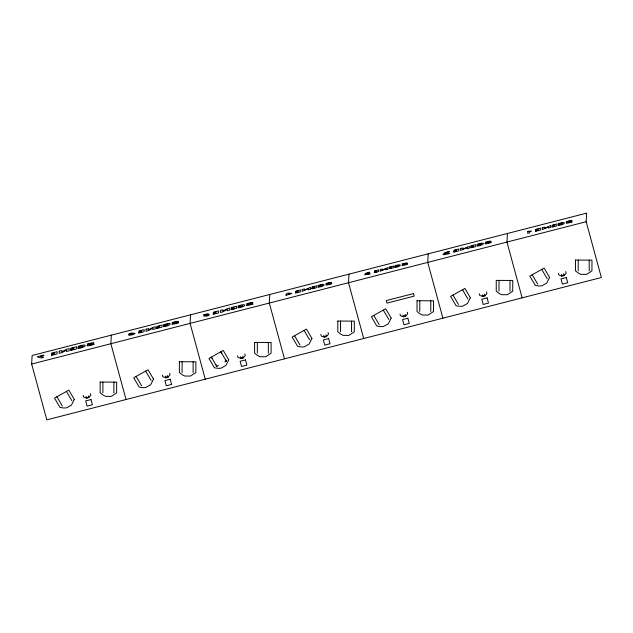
<?xml version="1.0" encoding="UTF-8"?>
<svg xmlns="http://www.w3.org/2000/svg" width="633" height="633" viewBox="0 0 633 633"><rect width="100%" height="100%" fill="white"/><g stroke="black" fill="none" stroke-linecap="round" stroke-linejoin="round"><path stroke-width="0.95" d="M102.886 392.8L102.91 382.071M113.885 392.856L113.908 382.118M182.106 372.465L182.13 361.736M193.105 372.521L193.128 361.783M257.338 353.159L257.362 342.429M268.329 353.206L268.352 342.477M340.546 331.803L340.57 321.066M351.537 331.85L351.56 321.121M419.758 311.468L419.782 300.738M430.756 311.515L430.78 300.786M498.978 291.133L499.002 280.403M509.976 291.188L510 280.451M578.198 270.797L578.222 260.068M589.196 270.853L589.22 260.123M31.65 364.054L32.117 355.485L586.641 213.147L586.182 221.724L601.35 277.515L46.818 419.853L31.65 364.054L586.182 221.724M111.329 335.15L110.87 343.727L126.038 399.518M190.549 314.815L190.09 323.392L205.258 379.183M269.769 294.48L269.302 303.057L284.478 358.848M348.989 274.152L348.522 282.722L363.698 338.52M428.209 253.817L427.742 262.394L442.91 318.185M507.429 233.482L506.962 242.059L522.13 297.85M242.613 305.62L242.597 305.889A2.374 0.491 -15.2 0 1 241.759 306.412A2.595 0.538 -15.2 0 1 240.121 306.958L238.048 307.258L238.016 307.915C246.229 306.768 247.788 302.637 238.119 305.929L238.087 306.586L240.184 305.818A2.595 0.538 -15.2 0 1 242.186 305.525M322.3 285.159L322.284 285.404A2.16 0.451 -15.2 0 1 321.524 285.879A2.366 0.491 -15.2 0 1 320.029 286.369L318.146 286.646L318.114 287.24C325.441 286.417 326.549 282.437 318.209 285.443L318.177 286.029L320.084 285.341A2.366 0.491 -15.2 0 1 321.912 285.072M481.436 244.006L481.428 244.251A2.231 0.459 -15.2 0 1 480.637 244.742A2.437 0.506 -15.2 0 1 479.094 245.256L477.155 245.541L477.124 246.15C484.831 245.074 486.294 241.205 477.219 244.291L477.187 244.9L479.157 244.188A2.437 0.506 -15.2 0 1 481.04 243.911M87.686 397.841L87.56 397.374M166.922 377.466L166.78 377.046M242.154 358.151L242.004 357.732M325.362 336.796L325.212 336.376M404.582 316.46L404.432 316.041M483.802 296.133L483.652 295.714M563.022 275.798L562.872 275.379M83.152 395.427L83.588 397.033L86.555 398.133L88.818 397.556L90.843 395.174L90.4 393.568M162.364 375.092L162.808 376.706L165.775 377.798L168.03 377.221L170.055 374.839L169.62 373.233M237.597 355.786L238.032 357.392L241.007 358.492L243.262 357.914L245.287 355.532L244.852 353.926M320.804 334.43L321.24 336.036L324.215 337.136L326.47 336.55L328.495 334.177L328.06 332.562M400.024 314.095L400.46 315.701L403.427 316.801L405.69 316.223L407.715 313.841L407.272 312.235M479.244 293.759L479.679 295.366L482.647 296.466L484.91 295.888L486.935 293.506L486.492 291.9M558.456 273.424L558.899 275.038L561.867 276.13L564.122 275.553L566.147 273.171L565.712 271.565M212.261 358.579L211.343 357.115L216.818 366.428L218.409 365.455M224.77 361.91L226.353 361.111L225.443 359.465M86.428 397.666L88.691 397.089M165.648 377.331L167.903 376.754M240.88 358.025L243.135 357.447M324.088 336.669L326.343 336.083M403.3 316.334L405.563 315.756M482.52 295.999L484.783 295.421M561.74 275.664L563.995 275.086M221.795 353.254L220.877 351.79L226.353 361.111M541.737 269.436L547.213 278.749M532.203 274.754L537.678 284.075M462.517 289.764L467.993 299.085M452.983 295.089L458.458 304.41M383.297 310.099L388.781 319.42M373.771 315.424L379.246 324.745M304.085 330.434L309.561 339.755M294.551 335.751L300.026 345.072M145.645 371.096L151.121 380.417M136.111 376.421L141.586 385.742M66.425 391.431L71.901 400.752M56.891 396.756L62.366 406.077M215.908 364.79L216.818 366.428M563.655 273.812L564.122 275.553M561.392 274.398L561.867 276.13M484.435 294.147L484.91 295.888M482.18 294.725L482.647 296.466M405.215 314.482L405.69 316.223M402.96 315.06L403.427 316.801M325.995 334.817L326.47 336.55M323.74 335.395L324.215 337.136M242.787 356.173L243.262 357.914M240.532 356.751L241.007 358.492M167.563 375.48L168.03 377.221M165.3 376.057L165.775 377.798M88.343 395.815L88.818 397.556M86.08 396.393L86.555 398.133M242.186 305.589A2.374 0.491 -15.2 0 1 242.613 305.699M321.904 285.127A2.16 0.451 -15.2 0 1 322.292 285.23M481.033 243.974A2.231 0.459 -15.2 0 1 481.436 244.077M100.164 382.055L100.141 392.784L102.878 395L105.505 396.369L111.242 396.4L116.63 392.864L116.654 382.134L100.164 382.055M179.384 361.72L179.361 372.457L182.098 374.673L184.725 376.034L190.462 376.065L195.85 372.528L195.874 361.799L179.384 361.72M254.608 342.413L254.585 353.143L257.33 355.358L259.957 356.727L265.694 356.759L271.082 353.222L271.106 342.493L254.608 342.413M337.816 321.058L337.793 331.787L340.538 334.002L343.165 335.371L348.902 335.395L354.29 331.866L354.314 321.137L337.816 321.058M417.036 300.722L417.012 311.452L419.758 313.667L422.385 315.036L428.122 315.068L433.502 311.531L433.526 300.802L417.036 300.722M496.256 280.387L496.232 291.125L498.97 293.34L501.597 294.701L507.334 294.733L512.722 291.196L512.746 280.466L496.256 280.387M575.476 260.052L575.452 270.789L578.19 273.005L580.817 274.374L586.554 274.398L591.942 270.869L591.966 260.131L575.476 260.052M51.447 354.891L51.423 355.374L57.081 353.926L57.199 351.687L51.542 353.135L51.518 353.625L54.588 352.834L51.661 353.966L51.637 354.448L54.541 353.705L54.517 354.1L51.447 354.891M59.28 351.149L59.162 353.388L61.749 352.731L66.576 350.136L66.505 351.505L69.084 350.84L69.211 348.601L66.623 349.266L61.797 351.861L61.868 350.484L59.28 351.149M70.754 349.938L70.722 350.421L76.379 348.973L76.506 346.734L70.849 348.182L70.817 348.672L73.895 347.881L70.967 349.005L70.943 349.495L73.847 348.751L73.824 349.147L70.754 349.938M78.065 347.802L78.025 348.498C86.824 347.272 88.493 342.849 78.136 346.378L78.104 347.074L80.344 346.251A2.785 0.578 -15.2 0 1 82.496 345.935A2.548 0.53 -15.2 0 1 82.955 346.045L82.939 346.33A2.548 0.53 -15.2 0 1 82.037 346.884A2.785 0.578 -15.2 0 1 80.28 347.477L78.065 347.802M138.833 332.626L138.809 333.077L144.063 331.732L144.174 329.651L138.92 330.996L138.896 331.447L141.752 330.719L139.007 332.214L141.689 331.89L138.833 332.626M146.112 329.152L145.994 331.233L148.399 330.616L152.877 328.211L152.814 329.484L155.212 328.867L155.322 326.786L152.925 327.403L148.439 329.809L148.51 328.535L146.112 329.152M156.755 328.029L156.731 328.48L161.985 327.126L162.095 325.046L156.842 326.399L156.818 326.85L159.674 326.114L156.929 327.609L159.611 327.293L156.755 328.029M163.543 326.042L163.512 326.691C171.678 325.544 173.236 321.437 163.615 324.721L163.583 325.362L165.664 324.602A2.587 0.538 -15.2 0 1 167.658 324.31A2.366 0.491 -15.2 0 1 168.085 324.413L168.069 324.674A2.366 0.491 -15.2 0 1 167.239 325.196A2.587 0.538 -15.2 0 1 165.601 325.734L163.543 326.042M209.017 314.941L208.099 315.653A4.7 0.973 -15.2 0 1 205.947 316.176L203.644 316.057L206.635 314.672L203.565 314.846L207.885 313.731L208.953 314.419L205.725 315.543L209.017 314.941M213.21 313.881L213.186 314.332L218.464 312.979L218.575 310.89L213.297 312.243L213.274 312.694L216.138 311.958L213.384 313.47L216.075 313.145L213.21 313.881M220.521 310.392L220.411 312.48L222.824 311.863L227.326 309.442L227.263 310.724L229.668 310.099L229.787 308.01L227.374 308.627L222.863 311.048L222.935 309.766L220.521 310.392M231.227 309.252L231.203 309.711L236.481 308.35L236.592 306.261L231.314 307.614L231.29 308.073L234.155 307.337L231.401 308.841L234.091 308.516L231.227 309.252M286.614 295.097L291.86 293.427L288.498 293.039L286.702 293.498L286.63 294.741L285.689 294.986L286.614 295.097M288.458 293.704L288.426 294.282L290.056 293.862L288.458 293.704M295.564 292.668L295.54 293.079L300.343 291.845L300.446 289.946L295.643 291.18L295.627 291.591L298.23 290.919L295.722 292.288L298.175 291.995L295.564 292.668M302.21 289.495L302.107 291.394L308.398 288.632L308.342 289.795L310.534 289.234L310.637 287.327L304.346 290.088L304.41 288.925L302.21 289.495M311.942 288.466L311.919 288.877L316.722 287.643L316.824 285.744L312.022 286.971L312.006 287.382L314.609 286.717L312.109 288.086L314.554 287.793L311.942 288.466M368.628 273.155L366.697 274.152L370.186 273.733L365.043 274.817A2.492 0.514 -15.2 0 1 364.909 274.477L366.072 273.875L365.265 273.852L365.747 273.321L369.672 272.206L367.085 273.345L368.628 273.155M374.293 272.396L378.669 271.644L378.763 269.903L374.364 271.035L376.73 270.797L374.443 272.048L376.682 271.779L374.293 272.396M380.378 269.492L380.283 271.233L386.035 268.701L385.98 269.769L387.989 269.254L388.084 267.514L382.324 270.038L382.387 268.978L380.378 269.492M389.279 268.55L393.655 267.799L393.75 266.058L389.35 267.189L391.716 266.952L389.43 268.202L391.669 267.933L389.279 268.55M394.952 266.889L394.929 267.427C401.631 266.683 402.643 263.035 395.016 265.781L394.984 266.327L396.733 265.686A2.16 0.451 -15.2 0 1 398.394 265.441A1.978 0.411 -15.2 0 1 398.75 265.528L398.743 265.749A1.978 0.411 -15.2 0 1 398.046 266.176A2.16 0.451 -15.2 0 1 396.677 266.635L394.952 266.889M449.09 251.396L449.066 251.831C438.527 254.411 459.162 251.792 443.875 254.727L442.981 254.498L445.743 253.793L443.891 253.588L443.97 253.05L449.09 251.396M453.837 251.752L453.814 252.179L458.775 250.905L458.878 248.943L453.924 250.217L453.901 250.644L456.591 249.948L454.003 251.364L456.528 251.064L453.837 251.752M460.705 248.476L460.595 250.439L467.091 247.59L467.027 248.785L469.29 248.207L469.401 246.245L462.905 249.093L462.968 247.899L460.705 248.476M470.746 247.416L470.723 247.835L475.684 246.569L475.787 244.607L470.833 245.873L470.81 246.3L473.5 245.612L470.912 247.028L473.444 246.72L470.746 247.416M527.819 231.377L527.716 233.348L529.639 232.857L529.71 231.638L531.19 231.425L531.214 230.974L527.819 231.377M535.55 230.926L535.526 231.346L540.376 230.103L540.479 228.181L535.629 229.423L535.605 229.842L538.24 229.162L535.708 230.547L538.185 230.254L535.55 230.926M542.267 227.722L542.165 229.644L548.518 226.851L548.455 228.03L550.678 227.461L550.781 225.538L544.42 228.331L544.483 227.152L542.267 227.722M552.103 226.677L552.079 227.097L556.929 225.854L557.032 223.932L552.182 225.174L552.158 225.593L554.793 224.913L552.261 226.298L554.737 226.005L552.103 226.677M558.369 224.85L558.338 225.443C565.744 224.62 566.867 220.593 558.441 223.623L558.409 224.224L560.332 223.52A2.39 0.498 -15.2 0 1 562.175 223.251A2.184 0.451 -15.2 0 1 562.563 223.346L562.555 223.591A2.184 0.451 -15.2 0 1 561.78 224.066A2.39 0.498 -15.2 0 1 560.276 224.565L558.369 224.85M93.834 342.975L89.522 344.961L94.151 344.217L93.336 344.542A5.95 1.234 -15.2 0 1 89.823 345.563L88.058 345.863A2.92 0.601 -15.2 0 1 87.14 345.847C85.772 344.692 96.746 342.129 88.335 344.265L87.322 344.083L91.927 342.777L93.834 342.975M134.821 333.393L133.872 334.177A3.07 0.641 -15.2 0 1 132.257 334.778L129.338 335.348L128.491 334.873A2.579 0.538 -15.2 0 1 129.338 334.335L131.26 333.662L129.045 333.623L131.482 332.998L134.821 333.393M178.189 321.564L174.186 323.4L178.482 322.711L177.723 323.012A5.523 1.147 -15.2 0 1 174.463 323.969L172.833 324.246A2.706 0.562 -15.2 0 1 171.978 324.223C170.704 323.154 180.896 320.773 173.086 322.759L172.144 322.585L176.417 321.374L178.189 321.564M252.765 302.756L248.745 304.608L253.065 303.919L252.306 304.22A5.555 1.155 -15.2 0 1 249.022 305.177L247.384 305.454A2.722 0.562 -15.2 0 1 246.522 305.438C245.248 304.362 255.487 301.965 247.638 303.967L246.696 303.785L250.992 302.574L252.765 302.756M331.526 282.555L327.87 284.241L331.803 283.608L331.106 283.885A5.048 1.044 -15.2 0 1 328.123 284.755L326.628 285.008A2.477 0.514 -15.2 0 1 325.853 284.992C324.689 284.011 334.002 281.835 326.865 283.647L326.011 283.489L329.912 282.389L331.526 282.555M407.201 263.146L403.854 264.681L407.446 264.111L406.813 264.357A4.621 0.957 -15.2 0 1 404.083 265.156L402.723 265.385A2.263 0.467 -15.2 0 1 402.002 265.369C402.042 264.088 407.676 262.972 402.928 264.143L402.145 264.001L405.721 262.988L407.201 263.146M490.971 241.315L487.196 243.048L491.255 242.399L490.535 242.684A5.214 1.084 -15.2 0 1 487.457 243.586L485.915 243.847A2.556 0.53 -15.2 0 1 485.107 243.824C483.976 242.771 493.392 240.659 486.152 242.447L485.274 242.281L489.301 241.141L490.971 241.315M571.9 220.711L568.205 222.412L572.169 221.779L571.464 222.048A5.104 1.06 -15.2 0 1 568.458 222.935L566.946 223.188A2.5 0.522 -15.2 0 1 566.155 223.172C564.984 222.183 574.392 219.983 567.184 221.819L566.313 221.653L570.262 220.537L571.9 220.711M74.29 399.423L71.442 405.112L66.465 407.889L63.498 407.984L59.985 407.407L54.509 398.086L68.815 390.102L74.29 399.423M153.502 379.088L150.662 384.785L145.685 387.562L142.71 387.657L139.205 387.072L133.729 377.751L148.027 369.767L153.502 379.088M228.735 359.781L225.886 365.47L220.909 368.248L217.942 368.343L214.437 367.765L208.953 358.444L223.259 350.46L228.735 359.781M311.942 338.426L309.094 344.115L304.117 346.892L301.15 346.987L297.645 346.401L292.161 337.08L306.467 329.105L311.942 338.426M391.162 318.09L388.314 323.779L383.337 326.557L380.37 326.652L376.857 326.074L371.381 316.753L385.687 308.769L391.162 318.09M470.382 297.755L467.534 303.452L462.557 306.222L459.59 306.325L456.077 305.739L450.601 296.418L464.907 288.434L470.382 297.755M549.602 277.42L546.754 283.117L541.777 285.894L538.802 285.989L535.296 285.404L529.821 276.083L544.119 268.099L549.602 277.42M130.564 334.422L132.756 333.955L130.564 334.422M43.281 355.2L37.133 356.775L41.248 357.993L43.732 357.352L40.441 356.355L44.088 355.422L43.281 355.2M413.46 293.593L386.28 300.564L386.969 303.112L414.148 296.133L413.46 293.593M90.994 399.55L85.677 400.918L87.093 406.109L92.402 404.74L90.994 399.55M170.214 379.222L164.897 380.583L166.305 385.774L171.622 384.405L170.214 379.222M245.438 359.908L240.129 361.277L241.537 366.46L246.854 365.099L245.438 359.908M328.646 338.552L323.336 339.913L324.745 345.104L330.062 343.743L328.646 338.552M407.866 318.217L402.556 319.586L403.965 324.776L409.274 323.408L407.866 318.217M487.086 297.882L481.768 299.251L483.185 304.441L488.494 303.072L487.086 297.882M566.306 277.555L560.988 278.916L562.405 284.106L567.714 282.745L566.306 277.555"/></g></svg>
